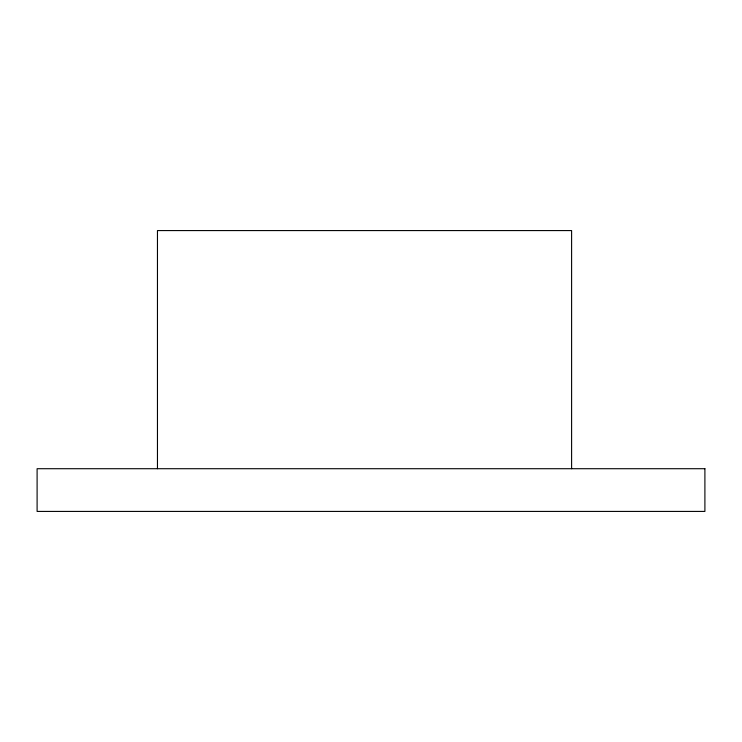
<?xml version="1.0" encoding="UTF-8"?>
<svg xmlns="http://www.w3.org/2000/svg" width="742" height="742" viewBox="0 0 742 742"><rect width="100%" height="100%" fill="white"/><g stroke="black" fill="none" stroke-linecap="round" stroke-linejoin="round"><path stroke-width="1.11" d="M571.6 468.712L571.6 230.576L157.462 230.576L157.462 468.712M704.9 468.712L37.1 468.712L37.1 511.423L704.9 511.423L704.9 468.712"/></g></svg>
